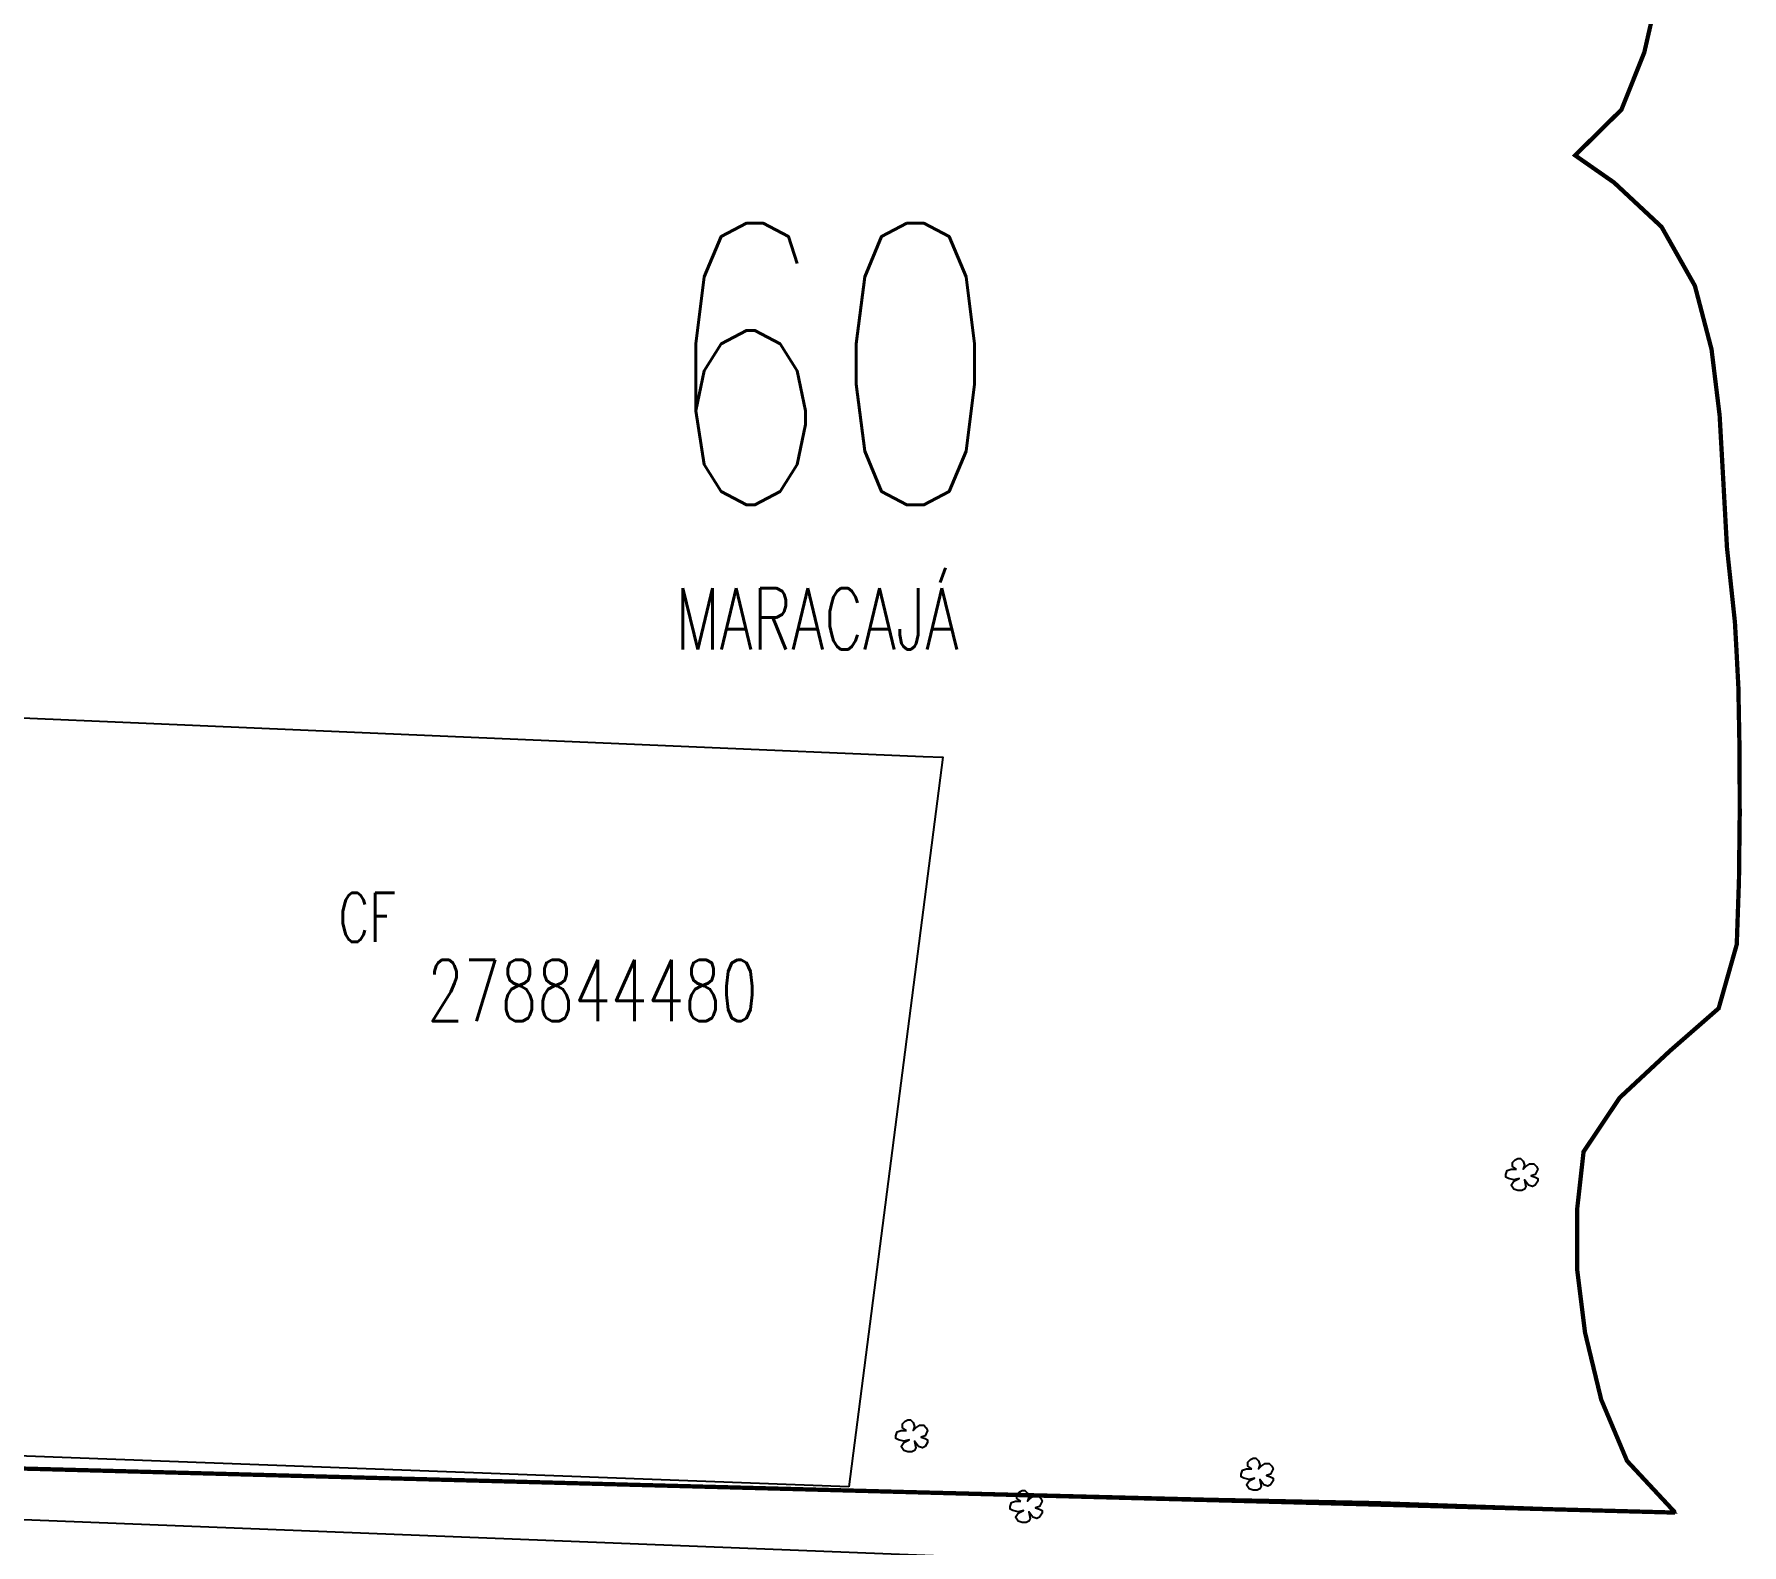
# Model space of a CAD drawing. Header units: millimetres. Extents: x 203684 to 206468, y 4869193 to 4871613.
# Drawn here: x 204541.4 to 204680.8, y 4870923.5 to 4871046.9 of the extents above; entities that cross this region are included whole.
import ezdxf

# ---------------------------------------------------------------- set-up
doc = ezdxf.new("R2010")
doc.units = ezdxf.units.MM
for name, color, linetype in [('CD_MALHA_LOTES', 7, 'Continuous'), ('CD_TXT_QUADRA', 7, 'Continuous'), ('LM-TXT-LSF', 7, 'Continuous'), ('RU-CE-CF-Q-ARQ', 7, 'Continuous'), ('RU-QUADRA', 210, 'Continuous'), ('RU-TXT-ARQ-CF', 7, 'Continuous'), ('SV-RUA-PAVIM', 7, 'Continuous'), ('VG-ARVORE-ISOLADA', 90, 'Continuous'), ('VG-ORLA-VEGETACAO', 90, 'Continuous')]:
    doc.layers.add(name, color=color, linetype=linetype)
doc.styles.add('ARIAL', font='simplex.shx')

# ---------------------------------------------------------------- blocks, each defined once
blk = doc.blocks.new('COD208', base_point=(204517.498181, 4871042.194979))
at = {"layer": 'VG-ARVORE-ISOLADA'}
blk.add_lwpolyline([(204517.064848, 4871042.628313), (204516.739848, 4871042.844979), (204516.739848, 4871043.169979), (204516.956515, 4871043.386646), (204517.173181, 4871043.494979), (204517.389848, 4871043.494979), (204517.606515, 4871043.278312), (204517.714848, 4871042.953312), (204517.606515, 4871042.628313), (204517.823181, 4871042.844979), (204518.148181, 4871043.061646), (204518.473181, 4871043.061646), (204518.689848, 4871042.844979), (204518.798181, 4871042.628313), (204518.581515, 4871042.194979), (204518.256515, 4871042.086646), (204518.581515, 4871041.978313), (204518.798181, 4871041.869979), (204518.798181, 4871041.653313), (204518.581515, 4871041.328313), (204518.364848, 4871041.219979), (204518.039848, 4871041.328313), (204517.714848, 4871041.761646), (204517.823181, 4871041.219979), (204517.714848, 4871041.003313), (204517.498181, 4871040.894979), (204517.173181, 4871040.894979), (204516.848182, 4871041.003313), (204516.631515, 4871041.328313), (204516.848182, 4871041.653313), (204517.281515, 4871041.869979), (204516.848182, 4871041.761646), (204516.414848, 4871041.869979), (204516.198182, 4871041.978313), (204516.198182, 4871042.194979), (204516.306515, 4871042.519979), (204516.631515, 4871042.628313)], close=True, dxfattribs=at)

msp = doc.modelspace()

# ---------------------------------------------------------------- linework, layer by layer
at = {"layer": 'CD_MALHA_LOTES', "const_width": 0.35}
for points in [[(204674, 4871050.33), (204672.87, 4871045.38), (204671, 4871040.7), (204667.22, 4871036.97), (204670.39, 4871034.76), (204674.28, 4871031.13), (204677, 4871026.32), (204678.36, 4871021.13), (204679.02, 4871015.74), (204679.33, 4871010.22), (204679.62, 4871004.94), (204680.27, 4870998.84), (204680.39, 4870996.67)], [(204680.39, 4870996.67), (204680.55, 4870993.57), (204680.65, 4870988.23), (204680.66, 4870983.09), (204680.6, 4870977.78), (204680.42, 4870972.53), (204678.94, 4870967.31), (204674.97, 4870963.84), (204670.86, 4870960.01), (204667.91, 4870955.6), (204667.39, 4870950.94), (204667.39, 4870945.94), (204668.03, 4870940.83), (204669.35, 4870935.36), (204671.46, 4870930.35), (204675.39, 4870926.13)], [(204637.35, 4870927.15), (204528.21, 4870930.05)], [(204675.39, 4870926.13), (204637.35, 4870927.15)]]:
    msp.add_lwpolyline(points, dxfattribs=at)
at = {"layer": 'RU-CE-CF-Q-ARQ'}
msp.add_polyline3d([(204607.91, 4870928.24, 5.79), (204528.32, 4870931.19, 5.74), (204527.7, 4870991.58, 5.69), (204550.54, 4870990.6, 5.69), (204567.56, 4870989.87, 5.69), (204594.85, 4870988.7, 5.69), (204613.98, 4870987.88, 5.69), (204615.6, 4870987.81, 5.34)], close=True, dxfattribs=at)
at = {"layer": 'RU-QUADRA', "const_width": 0.18}
msp.add_lwpolyline([(204674, 4871050.33), (204672.87, 4871045.38), (204671, 4871040.7), (204667.22, 4871036.97), (204670.39, 4871034.76), (204674.28, 4871031.13), (204677, 4871026.32), (204678.36, 4871021.13), (204679.02, 4871015.74), (204679.33, 4871010.22), (204679.62, 4871004.94), (204680.27, 4870998.84), (204680.39, 4870996.67), (204680.55, 4870993.57), (204680.65, 4870988.23), (204680.66, 4870983.09), (204680.6, 4870977.78), (204680.42, 4870972.53), (204678.94, 4870967.31), (204674.97, 4870963.84), (204670.86, 4870960.01), (204667.91, 4870955.6), (204667.39, 4870950.94), (204667.39, 4870945.94), (204668.03, 4870940.83), (204669.35, 4870935.36), (204671.46, 4870930.35), (204675.39, 4870926.13), (204650.87, 4870926.99), (204637.35, 4870927.26), (204528.21, 4870930.05)], dxfattribs=at)
at = {"layer": 'SV-RUA-PAVIM'}
msp.add_polyline3d([(204637.35, 4870921.66, 5.97), (204628.58, 4870922.06, 5.97), (204528.11, 4870926.02, 5.87), (204526.52, 4870926.87, 5.87), (204525.68, 4870930.15, 5.78), (204518.61, 4870993.65, 5.91), (204518.27, 4870996.67, 5.49)], dxfattribs=at)
at = {"layer": 'VG-ORLA-VEGETACAO'}
msp.add_polyline3d([(204667.91, 4870955.6, 5.12), (204667.39, 4870950.94, 5.22), (204667.39, 4870945.94, 5.29), (204668.03, 4870940.83, 5.36), (204669.35, 4870935.36, 5.55), (204671.46, 4870930.35, 5.47), (204675.39, 4870926.13, 5.06)], dxfattribs=at)

# ---------------------------------------------------------------- block references
at = {"layer": 'VG-ARVORE-ISOLADA'}
for p in [(204662.87, 4870953.74, 10.77), (204613.05, 4870932.4, 13.42), (204641.25, 4870929.27, 17.15), (204622.39, 4870926.63, 9.74)]:
    msp.add_blockref('COD208', p, dxfattribs=at)

# ---------------------------------------------------------------- texts
at = {"layer": 'CD_TXT_QUADRA', "style": 'ARIAL', "width": 0.7}
msp.add_text('278844480', height=5, dxfattribs=at).set_placement((204573.47, 4870966.27))
at = {"layer": 'LM-TXT-LSF', "style": 'ARIAL', "width": 0.7}
for s, height, p in [('60', 23, (204592.65, 4871008.43)), ('MARACAJÁ', 5, (204593.77, 4870996.62))]:
    msp.add_text(s, height=height, dxfattribs=at).set_placement(p)
at = {"layer": 'RU-TXT-ARQ-CF', "style": 'ARIAL', "width": 0.7}
msp.add_text('CF', height=4, dxfattribs=at).set_placement((204566.24, 4870972.73, 5.71))

doc.saveas('drawing.dxf')
